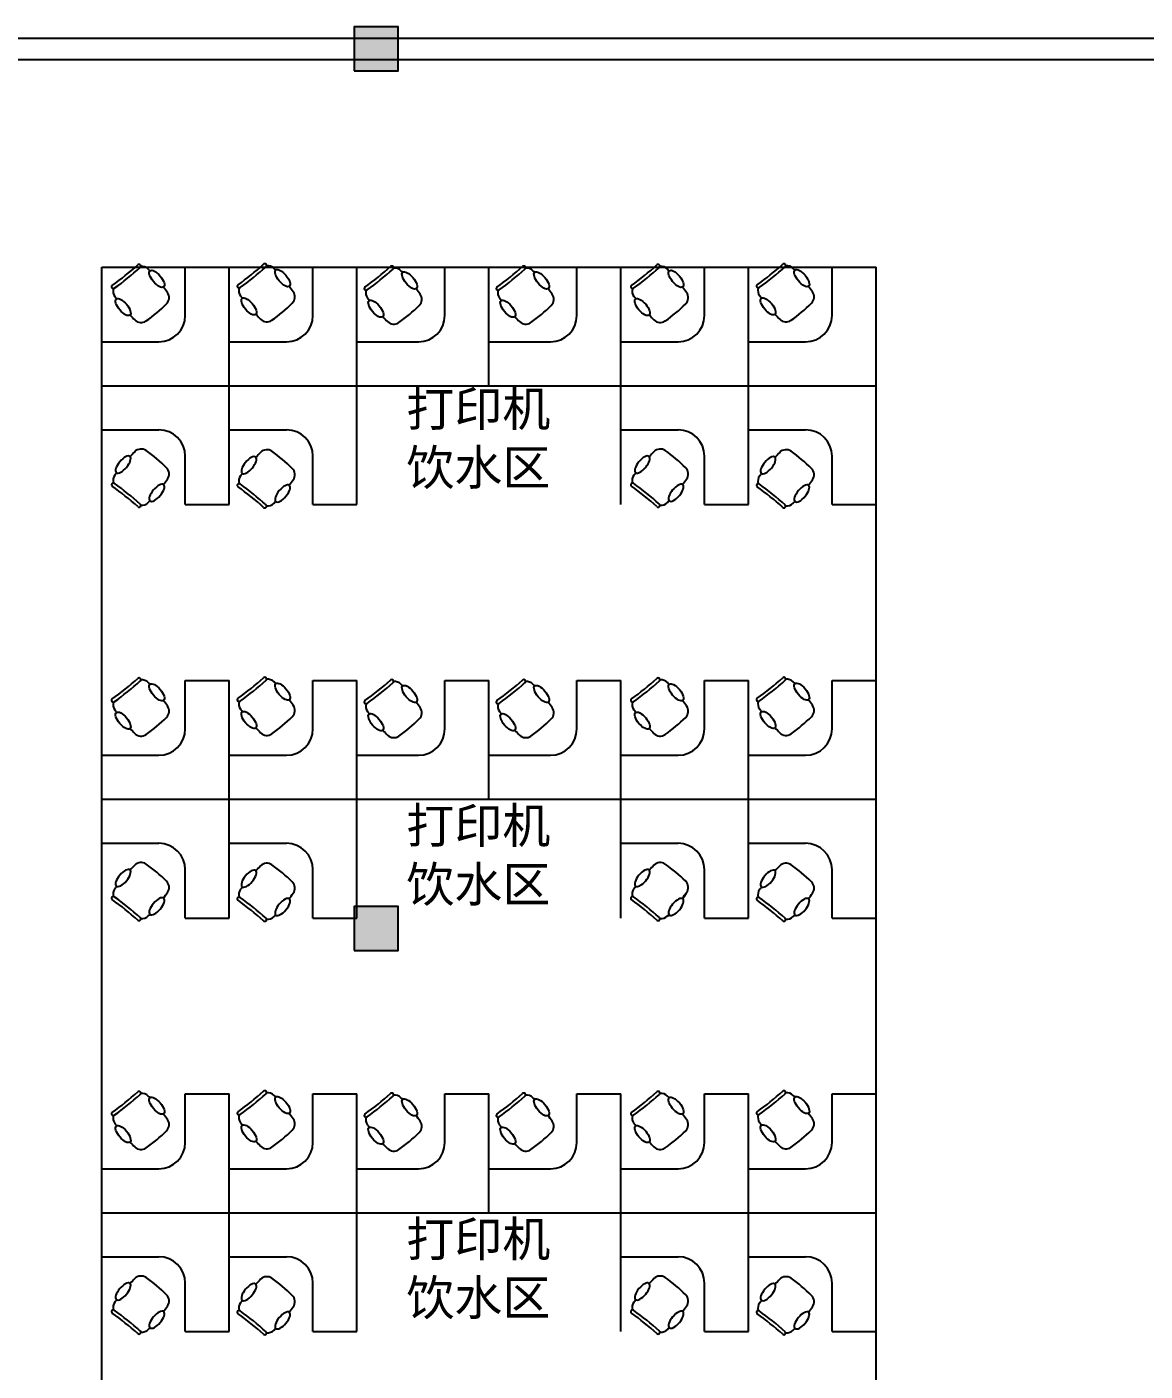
# Model space of a CAD drawing. Header units: millimetres. Extents: x 958 to 636282, y 2095 to 161571.
# Drawn here: x 109718 to 122426, y 52315 to 67595 of the extents above; entities that cross this region are included whole.
import ezdxf

# ---------------------------------------------------------------- set-up
doc = ezdxf.new("R2010")
doc.units = ezdxf.units.MM
for name, color, linetype in [('COLUMN', 9, 'Continuous'), ('PUB_HATCH', 8, 'Continuous'), ('W', 7, 'Continuous'), ('wall', 2, 'Continuous')]:
    doc.layers.add(name, color=color, linetype=linetype)
doc.styles.get("Standard").update_dxf_attribs({"font": 'arial.ttf'})

# ---------------------------------------------------------------- blocks, each defined once
blk = doc.blocks.new('_fzh')
blk.add_lwpolyline([(-0.5, -0.5), (0.5, -0.5), (0.5, 0.5), (-0.5, 0.5)], close=True)
at = {"layer": 'PUB_HATCH'}
blk.add_solid([(-0.5, -0.5), (0.5, -0.5), (-0.5, 0.5), (0.5, 0.5)], dxfattribs=at)

msp = doc.modelspace()

# ---------------------------------------------------------------- linework, layer by layer
for p, q in [((110567.733, 10465.286), (110567.733, 64865.286)), ((110567.733, 64865.286), (119367.733, 64865.286)), ((119367.733, 10465.286), (119367.733, 64865.286))]:
    msp.add_line(p, q)
at = {"layer": 'W', "color": 241, "linetype": 'ByBlock', "lineweight": 25, "true_color": 0xf26eae}
for p, q in [((111517.733, 64865.286), (112017.733, 64865.286)), ((111517.733, 64315.286), (111517.733, 64865.286)), ((112017.733, 62165.286), (112017.733, 64865.286)), ((112967.733, 64865.286), (113467.733, 64865.286)), ((112967.733, 64315.286), (112967.733, 64865.286)), ((113467.733, 62165.286), (113467.733, 64865.286)), ((114467.733, 64865.286), (114967.733, 64865.286)), ((114467.733, 64315.286), (114467.733, 64865.286)), ((114967.733, 63515.286), (114967.733, 64865.286)), ((115967.733, 64865.286), (116467.733, 64865.286)), ((115967.733, 64315.286), (115967.733, 64865.286)), ((116467.733, 62165.286), (116467.733, 64865.286)), ((117417.733, 64865.286), (117917.733, 64865.286)), ((117417.733, 64315.286), (117417.733, 64865.286)), ((117917.733, 62165.286), (117917.733, 64865.286)), ((118867.733, 64865.286), (119367.733, 64865.286)), ((118867.733, 64315.286), (118867.733, 64865.286)), ((119367.733, 62165.286), (119367.733, 64865.286)), ((110567.733, 64015.286), (111217.733, 64015.286)), ((112017.733, 64015.286), (112667.733, 64015.286)), ((113467.733, 64015.286), (114167.733, 64015.286)), ((114967.733, 64015.286), (115667.733, 64015.286)), ((116467.733, 64015.286), (117117.733, 64015.286)), ((117917.733, 64015.286), (118567.733, 64015.286)), ((110567.733, 63515.286), (119367.733, 63515.286)), ((110567.733, 63015.286), (111217.733, 63015.286)), ((112017.733, 63015.286), (112667.733, 63015.286)), ((116467.733, 63015.286), (117117.733, 63015.286)), ((117917.733, 63015.286), (118567.733, 63015.286)), ((111517.733, 62165.286), (111517.733, 62715.286)), ((112967.733, 62165.286), (112967.733, 62715.286)), ((117417.733, 62165.286), (117417.733, 62715.286)), ((118867.733, 62165.286), (118867.733, 62715.286)), ((111517.733, 62165.286), (112017.733, 62165.286)), ((112967.733, 62165.286), (113467.733, 62165.286)), ((117417.733, 62165.286), (117917.733, 62165.286)), ((118867.733, 62165.286), (119367.733, 62165.286)), ((111517.733, 60165.286), (112017.733, 60165.286)), ((111517.733, 59615.286), (111517.733, 60165.286)), ((112017.733, 57465.286), (112017.733, 60165.286)), ((112967.733, 60165.286), (113467.733, 60165.286)), ((112967.733, 59615.286), (112967.733, 60165.286)), ((113467.733, 57465.286), (113467.733, 60165.286)), ((114467.733, 60165.286), (114967.733, 60165.286)), ((114467.733, 59615.286), (114467.733, 60165.286)), ((114967.733, 58815.286), (114967.733, 60165.286)), ((115967.733, 60165.286), (116467.733, 60165.286)), ((115967.733, 59615.286), (115967.733, 60165.286)), ((116467.733, 57465.286), (116467.733, 60165.286)), ((117417.733, 60165.286), (117917.733, 60165.286)), ((117417.733, 59615.286), (117417.733, 60165.286)), ((117917.733, 57465.286), (117917.733, 60165.286)), ((118867.733, 60165.286), (119367.733, 60165.286)), ((118867.733, 59615.286), (118867.733, 60165.286)), ((119367.733, 57465.286), (119367.733, 60165.286)), ((110567.733, 59315.286), (111217.733, 59315.286)), ((112017.733, 59315.286), (112667.733, 59315.286)), ((113467.733, 59315.286), (114167.733, 59315.286)), ((114967.733, 59315.286), (115667.733, 59315.286)), ((116467.733, 59315.286), (117117.733, 59315.286)), ((117917.733, 59315.286), (118567.733, 59315.286)), ((110567.733, 58815.286), (119367.733, 58815.286)), ((110567.733, 58315.286), (111217.733, 58315.286)), ((112017.733, 58315.286), (112667.733, 58315.286)), ((116467.733, 58315.286), (117117.733, 58315.286)), ((117917.733, 58315.286), (118567.733, 58315.286)), ((111517.733, 57465.286), (111517.733, 58015.286)), ((112967.733, 57465.286), (112967.733, 58015.286)), ((117417.733, 57465.286), (117417.733, 58015.286)), ((118867.733, 57465.286), (118867.733, 58015.286)), ((111517.733, 57465.286), (112017.733, 57465.286)), ((112967.733, 57465.286), (113467.733, 57465.286)), ((117417.733, 57465.286), (117917.733, 57465.286)), ((118867.733, 57465.286), (119367.733, 57465.286)), ((111517.733, 55465.286), (112017.733, 55465.286)), ((111517.733, 54915.286), (111517.733, 55465.286)), ((112017.733, 52765.286), (112017.733, 55465.286)), ((112967.733, 55465.286), (113467.733, 55465.286)), ((112967.733, 54915.286), (112967.733, 55465.286)), ((113467.733, 52765.286), (113467.733, 55465.286)), ((114467.733, 55465.286), (114967.733, 55465.286)), ((114467.733, 54915.286), (114467.733, 55465.286)), ((114967.733, 54115.286), (114967.733, 55465.286)), ((115967.733, 55465.286), (116467.733, 55465.286)), ((115967.733, 54915.286), (115967.733, 55465.286)), ((116467.733, 52765.286), (116467.733, 55465.286)), ((117417.733, 55465.286), (117917.733, 55465.286)), ((117417.733, 54915.286), (117417.733, 55465.286)), ((117917.733, 52765.286), (117917.733, 55465.286)), ((118867.733, 55465.286), (119367.733, 55465.286)), ((118867.733, 54915.286), (118867.733, 55465.286)), ((119367.733, 52765.286), (119367.733, 55465.286)), ((110567.733, 54615.286), (111217.733, 54615.286)), ((112017.733, 54615.286), (112667.733, 54615.286)), ((113467.733, 54615.286), (114167.733, 54615.286)), ((114967.733, 54615.286), (115667.733, 54615.286)), ((116467.733, 54615.286), (117117.733, 54615.286)), ((117917.733, 54615.286), (118567.733, 54615.286)), ((110567.733, 54115.286), (119367.733, 54115.286)), ((110567.733, 53615.286), (111217.733, 53615.286)), ((112017.733, 53615.286), (112667.733, 53615.286)), ((116467.733, 53615.286), (117117.733, 53615.286)), ((117917.733, 53615.286), (118567.733, 53615.286)), ((111517.733, 52765.286), (111517.733, 53315.286)), ((112967.733, 52765.286), (112967.733, 53315.286)), ((117417.733, 52765.286), (117417.733, 53315.286)), ((118867.733, 52765.286), (118867.733, 53315.286)), ((111517.733, 52765.286), (112017.733, 52765.286)), ((112967.733, 52765.286), (113467.733, 52765.286)), ((117417.733, 52765.286), (117917.733, 52765.286)), ((118867.733, 52765.286), (119367.733, 52765.286))]:
    msp.add_line(p, q, dxfattribs=at)
at = {"layer": 'W', "color": 3, "linetype": 'ByBlock', "lineweight": 25}
for centre, radius, start, end in [((108694.393, 67440.503), 3424.515, 305.5954449, 311.8329489), ((108697.353, 67436.302), 3459.376, 305.5979133, 311.8707109), ((111048.185, 64817.287), 100, 134.2455695, 134.2455695), ((110992.366, 64874.595), 20, 314.2455695, 134.2455695), ((111024.149, 64772.657), 100, 43.2109613, 96.8693529), ((109186.871, 63046.676), 2620.833, 42.6203699, 43.2109613), ((110123.776, 67448.241), 3424.515, 305.5954449, 311.8329489), ((110126.736, 67444.04), 3459.376, 305.5979133, 311.8707109), ((112477.568, 64825.025), 100, 134.2455695, 134.2455695), ((112421.749, 64882.333), 20, 314.2455695, 134.2455695), ((112453.532, 64780.395), 100, 43.2109613, 96.8693529), ((110616.254, 63054.414), 2620.833, 42.6203699, 43.2109613), ((111566.396, 67422.101), 3424.515, 305.5954449, 311.8329489), ((111569.356, 67417.9), 3459.376, 305.5979133, 311.8707109), ((113920.188, 64798.885), 100, 134.2455695, 134.2455695), ((113864.369, 64856.193), 20, 314.2455695, 134.2455695), ((113896.152, 64754.255), 100, 43.2109613, 96.8693529), ((112058.874, 63028.274), 2620.833, 42.6203699, 43.2109613), ((113066.396, 67422.101), 3424.515, 305.5954449, 311.8329489), ((113069.356, 67417.9), 3459.376, 305.5979133, 311.8707109), ((115420.188, 64798.885), 100, 134.2455695, 134.2455695), ((115364.369, 64856.193), 20, 314.2455695, 134.2455695), ((115396.152, 64754.255), 100, 43.2109613, 96.8693529), ((113558.874, 63028.274), 2620.833, 42.6203699, 43.2109613), ((114594.393, 67440.503), 3424.515, 305.5954449, 311.8329489), ((114597.353, 67436.302), 3459.376, 305.5979133, 311.8707109), ((116948.185, 64817.287), 100, 134.2455695, 134.2455695), ((116892.366, 64874.595), 20, 314.2455695, 134.2455695), ((116924.149, 64772.657), 100, 43.2109613, 96.8693529), ((115086.871, 63046.676), 2620.833, 42.6203699, 43.2109613), ((116023.776, 67448.241), 3424.515, 305.5954449, 311.8329489), ((116026.736, 67444.04), 3459.376, 305.5979133, 311.8707109), ((118377.568, 64825.025), 100, 134.2455695, 134.2455695), ((118321.749, 64882.333), 20, 314.2455695, 134.2455695), ((118353.532, 64780.395), 100, 43.2109613, 96.8693529), ((116516.254, 63054.414), 2620.833, 42.6203699, 43.2109613), ((110699.347, 64639.638), 20, 125.7544305, 305.7544305), ((109186.871, 63046.676), 2620.833, 35.6967655, 37.3796301), ((112128.73, 64647.376), 20, 125.7544305, 305.7544305), ((110616.254, 63054.414), 2620.833, 35.6967655, 37.3796301), ((113571.35, 64621.236), 20, 125.7544305, 305.7544305), ((115071.35, 64621.236), 20, 125.7544305, 305.7544305), ((116599.347, 64639.638), 20, 125.7544305, 305.7544305), ((115086.871, 63046.676), 2620.833, 35.6967655, 37.3796301), ((118028.73, 64647.376), 20, 125.7544305, 305.7544305), ((116516.254, 63054.414), 2620.833, 35.6967655, 37.3796301), ((110796.279, 64590.434), 100, 162.9938795, 216.6323842), ((112819.198, 66094.561), 2620.833, 216.6323842, 217.3796301), ((111234.081, 64517.571), 100, 314.6880866, 35.6967655), ((112225.662, 64598.172), 100, 162.9938795, 216.6323842), ((114248.581, 66102.299), 2620.833, 216.6323842, 217.3796301), ((112663.464, 64525.309), 100, 314.6880866, 35.6967655), ((113668.282, 64572.032), 100, 162.9938795, 216.6323842), ((115691.201, 66076.159), 2620.833, 216.6323842, 217.3796301), ((112058.874, 63028.274), 2620.833, 35.6967655, 37.3796301), ((114106.084, 64499.169), 100, 314.6880866, 35.6967655), ((115168.282, 64572.032), 100, 162.9938795, 216.6323842), ((117191.201, 66076.159), 2620.833, 216.6323842, 217.3796301), ((113558.874, 63028.274), 2620.833, 35.6967655, 37.3796301), ((115606.084, 64499.169), 100, 314.6880866, 35.6967655), ((116696.279, 64590.434), 100, 162.9938795, 216.6323842), ((118719.198, 66094.561), 2620.833, 216.6323842, 217.3796301), ((117134.081, 64517.571), 100, 314.6880866, 35.6967655), ((118125.662, 64598.172), 100, 162.9938795, 216.6323842), ((120148.581, 66102.299), 2620.833, 216.6323842, 217.3796301), ((118563.464, 64525.309), 100, 314.6880866, 35.6967655), ((110004.571, 65760.541), 1848.333, 305.3119134, 314.6880866), ((111433.954, 65768.279), 1848.333, 305.3119134, 314.6880866), ((112876.574, 65742.139), 1848.333, 305.3119134, 314.6880866), ((114376.574, 65742.139), 1848.333, 305.3119134, 314.6880866), ((115904.571, 65760.541), 1848.333, 305.3119134, 314.6880866), ((117333.954, 65768.279), 1848.333, 305.3119134, 314.6880866), ((112819.198, 66094.561), 2620.833, 222.6203699, 224.3032345), ((111015.156, 64333.87), 100, 224.3032345, 305.3119134), ((114248.581, 66102.299), 2620.833, 222.6203699, 224.3032345), ((112444.539, 64341.608), 100, 224.3032345, 305.3119134), ((115691.201, 66076.159), 2620.833, 222.6203699, 224.3032345), ((113887.159, 64315.468), 100, 224.3032345, 305.3119134), ((117191.201, 66076.159), 2620.833, 222.6203699, 224.3032345), ((115387.159, 64315.468), 100, 224.3032345, 305.3119134), ((118719.198, 66094.561), 2620.833, 222.6203699, 224.3032345), ((116915.156, 64333.87), 100, 224.3032345, 305.3119134), ((120148.581, 66102.299), 2620.833, 222.6203699, 224.3032345), ((118344.539, 64341.608), 100, 224.3032345, 305.3119134), ((112819.198, 60936.011), 2620.833, 135.6967655, 137.3796301), ((111015.156, 62696.701), 100, 54.6880866, 135.6967655), ((110004.571, 61270.03), 1848.333, 45.3119134, 54.6880866), ((114248.581, 60928.272), 2620.833, 135.6967655, 137.3796301), ((112444.539, 62688.963), 100, 54.6880866, 135.6967655), ((111433.954, 61262.292), 1848.333, 45.3119134, 54.6880866), ((118719.198, 60936.011), 2620.833, 135.6967655, 137.3796301), ((116915.156, 62696.701), 100, 54.6880866, 135.6967655), ((115904.571, 61270.03), 1848.333, 45.3119134, 54.6880866), ((120148.581, 60928.272), 2620.833, 135.6967655, 137.3796301), ((118344.539, 62688.963), 100, 54.6880866, 135.6967655), ((117333.954, 61262.292), 1848.333, 45.3119134, 54.6880866), ((110796.279, 62440.138), 100, 143.3676158, 197.0061205), ((112819.198, 60936.011), 2620.833, 142.6203699, 143.3676158), ((111234.081, 62513.001), 100, 324.3032345, 45.3119134), ((114248.581, 60928.272), 2620.833, 142.6203699, 143.3676158), ((112663.464, 62505.262), 100, 324.3032345, 45.3119134), ((116696.279, 62440.138), 100, 143.3676158, 197.0061205), ((118719.198, 60936.011), 2620.833, 142.6203699, 143.3676158), ((117134.081, 62513.001), 100, 324.3032345, 45.3119134), ((120148.581, 60928.272), 2620.833, 142.6203699, 143.3676158), ((118563.464, 62505.262), 100, 324.3032345, 45.3119134), ((110699.347, 62390.933), 20, 54.2455695, 234.2455695), ((108694.393, 59590.068), 3424.515, 48.1670511, 54.4045551), ((108697.353, 59594.269), 3459.376, 48.1292891, 54.4020867), ((109186.871, 63983.895), 2620.833, 322.6203699, 324.3032345), ((112128.73, 62383.195), 20, 54.2455695, 234.2455695), ((110123.776, 59582.33), 3424.515, 48.1670511, 54.4045551), ((112225.662, 62432.4), 100, 143.3676158, 197.0061205), ((110126.736, 59586.531), 3459.376, 48.1292891, 54.4020867), ((110616.254, 63976.157), 2620.833, 322.6203699, 324.3032345), ((116599.347, 62390.933), 20, 54.2455695, 234.2455695), ((114594.393, 59590.068), 3424.515, 48.1670511, 54.4045551), ((114597.353, 59594.269), 3459.376, 48.1292891, 54.4020867), ((115086.871, 63983.895), 2620.833, 322.6203699, 324.3032345), ((118028.73, 62383.195), 20, 54.2455695, 234.2455695), ((116023.776, 59582.33), 3424.515, 48.1670511, 54.4045551), ((118125.662, 62432.4), 100, 143.3676158, 197.0061205), ((116026.736, 59586.531), 3459.376, 48.1292891, 54.4020867), ((116516.254, 63976.157), 2620.833, 322.6203699, 324.3032345), ((111048.185, 62213.284), 100, 225.7544305, 225.7544305), ((109186.871, 63983.895), 2620.833, 316.7890387, 317.3796301), ((112477.568, 62205.546), 100, 225.7544305, 225.7544305), ((110616.254, 63976.157), 2620.833, 316.7890387, 317.3796301), ((116948.185, 62213.284), 100, 225.7544305, 225.7544305), ((115086.871, 63983.895), 2620.833, 316.7890387, 317.3796301), ((118377.568, 62205.546), 100, 225.7544305, 225.7544305), ((116516.254, 63976.157), 2620.833, 316.7890387, 317.3796301), ((110992.366, 62155.976), 20, 225.7544305, 45.7544305), ((111024.149, 62257.914), 100, 263.1306471, 316.7890387), ((112421.749, 62148.238), 20, 225.7544305, 45.7544305), ((112453.532, 62250.176), 100, 263.1306471, 316.7890387), ((116892.366, 62155.976), 20, 225.7544305, 45.7544305), ((116924.149, 62257.914), 100, 263.1306471, 316.7890387), ((118321.749, 62148.238), 20, 225.7544305, 45.7544305), ((118353.532, 62250.176), 100, 263.1306471, 316.7890387), ((111048.185, 60117.287), 100, 134.2455695, 134.2455695), ((112477.568, 60125.025), 100, 134.2455695, 134.2455695), ((116948.185, 60117.287), 100, 134.2455695, 134.2455695), ((118377.568, 60125.025), 100, 134.2455695, 134.2455695), ((108694.393, 62740.503), 3424.515, 305.5954449, 311.8329489), ((108697.353, 62736.302), 3459.376, 305.5979133, 311.8707109), ((110992.366, 60174.595), 20, 314.2455695, 134.2455695), ((111024.149, 60072.657), 100, 43.2109613, 96.8693529), ((109186.871, 58346.676), 2620.833, 42.6203699, 43.2109613), ((110123.776, 62748.241), 3424.515, 305.5954449, 311.8329489), ((110126.736, 62744.04), 3459.376, 305.5979133, 311.8707109), ((112421.749, 60182.333), 20, 314.2455695, 134.2455695), ((112453.532, 60080.395), 100, 43.2109613, 96.8693529), ((110616.254, 58354.414), 2620.833, 42.6203699, 43.2109613), ((111566.396, 62722.101), 3424.515, 305.5954449, 311.8329489), ((111569.356, 62717.9), 3459.376, 305.5979133, 311.8707109), ((113920.188, 60098.885), 100, 134.2455695, 134.2455695), ((113864.369, 60156.193), 20, 314.2455695, 134.2455695), ((113896.152, 60054.255), 100, 43.2109613, 96.8693529), ((112058.874, 58328.274), 2620.833, 42.6203699, 43.2109613), ((113066.396, 62722.101), 3424.515, 305.5954449, 311.8329489), ((113069.356, 62717.9), 3459.376, 305.5979133, 311.8707109), ((115420.188, 60098.885), 100, 134.2455695, 134.2455695), ((115364.369, 60156.193), 20, 314.2455695, 134.2455695), ((115396.152, 60054.255), 100, 43.2109613, 96.8693529), ((113558.874, 58328.274), 2620.833, 42.6203699, 43.2109613), ((114594.393, 62740.503), 3424.515, 305.5954449, 311.8329489), ((114597.353, 62736.302), 3459.376, 305.5979133, 311.8707109), ((116892.366, 60174.595), 20, 314.2455695, 134.2455695), ((116924.149, 60072.657), 100, 43.2109613, 96.8693529), ((115086.871, 58346.676), 2620.833, 42.6203699, 43.2109613), ((116023.776, 62748.241), 3424.515, 305.5954449, 311.8329489), ((116026.736, 62744.04), 3459.376, 305.5979133, 311.8707109), ((118321.749, 60182.333), 20, 314.2455695, 134.2455695), ((118353.532, 60080.395), 100, 43.2109613, 96.8693529), ((116516.254, 58354.414), 2620.833, 42.6203699, 43.2109613), ((110699.347, 59939.638), 20, 125.7544305, 305.7544305), ((110796.279, 59890.434), 100, 162.9938795, 216.6323842), ((109186.871, 58346.676), 2620.833, 35.6967655, 37.3796301), ((112128.73, 59947.376), 20, 125.7544305, 305.7544305), ((112225.662, 59898.172), 100, 162.9938795, 216.6323842), ((110616.254, 58354.414), 2620.833, 35.6967655, 37.3796301), ((113571.35, 59921.236), 20, 125.7544305, 305.7544305), ((113668.282, 59872.032), 100, 162.9938795, 216.6323842), ((112058.874, 58328.274), 2620.833, 35.6967655, 37.3796301), ((115071.35, 59921.236), 20, 125.7544305, 305.7544305), ((115168.282, 59872.032), 100, 162.9938795, 216.6323842), ((113558.874, 58328.274), 2620.833, 35.6967655, 37.3796301), ((116599.347, 59939.638), 20, 125.7544305, 305.7544305), ((116696.279, 59890.434), 100, 162.9938795, 216.6323842), ((115086.871, 58346.676), 2620.833, 35.6967655, 37.3796301), ((118028.73, 59947.376), 20, 125.7544305, 305.7544305), ((118125.662, 59898.172), 100, 162.9938795, 216.6323842), ((116516.254, 58354.414), 2620.833, 35.6967655, 37.3796301), ((112819.198, 61394.561), 2620.833, 216.6323842, 217.3796301), ((110004.571, 61060.541), 1848.333, 305.3119134, 314.6880866), ((111234.081, 59817.571), 100, 314.6880866, 35.6967655), ((114248.581, 61402.299), 2620.833, 216.6323842, 217.3796301), ((111433.954, 61068.279), 1848.333, 305.3119134, 314.6880866), ((112663.464, 59825.309), 100, 314.6880866, 35.6967655), ((115691.201, 61376.159), 2620.833, 216.6323842, 217.3796301), ((114106.084, 59799.169), 100, 314.6880866, 35.6967655), ((117191.201, 61376.159), 2620.833, 216.6323842, 217.3796301), ((115606.084, 59799.169), 100, 314.6880866, 35.6967655), ((118719.198, 61394.561), 2620.833, 216.6323842, 217.3796301), ((115904.571, 61060.541), 1848.333, 305.3119134, 314.6880866), ((117134.081, 59817.571), 100, 314.6880866, 35.6967655), ((120148.581, 61402.299), 2620.833, 216.6323842, 217.3796301), ((117333.954, 61068.279), 1848.333, 305.3119134, 314.6880866), ((118563.464, 59825.309), 100, 314.6880866, 35.6967655), ((112819.198, 61394.561), 2620.833, 222.6203699, 224.3032345), ((114248.581, 61402.299), 2620.833, 222.6203699, 224.3032345), ((115691.201, 61376.159), 2620.833, 222.6203699, 224.3032345), ((112876.574, 61042.139), 1848.333, 305.3119134, 314.6880866), ((117191.201, 61376.159), 2620.833, 222.6203699, 224.3032345), ((114376.574, 61042.139), 1848.333, 305.3119134, 314.6880866), ((118719.198, 61394.561), 2620.833, 222.6203699, 224.3032345), ((120148.581, 61402.299), 2620.833, 222.6203699, 224.3032345), ((111015.156, 59633.87), 100, 224.3032345, 305.3119134), ((112444.539, 59641.608), 100, 224.3032345, 305.3119134), ((113887.159, 59615.468), 100, 224.3032345, 305.3119134), ((115387.159, 59615.468), 100, 224.3032345, 305.3119134), ((116915.156, 59633.87), 100, 224.3032345, 305.3119134), ((118344.539, 59641.608), 100, 224.3032345, 305.3119134), ((112819.198, 56236.011), 2620.833, 135.6967655, 137.3796301), ((111015.156, 57996.701), 100, 54.6880866, 135.6967655), ((110004.571, 56570.03), 1848.333, 45.3119134, 54.6880866), ((112444.539, 57988.963), 100, 54.6880866, 135.6967655), ((111433.954, 56562.292), 1848.333, 45.3119134, 54.6880866), ((118719.198, 56236.011), 2620.833, 135.6967655, 137.3796301), ((116915.156, 57996.701), 100, 54.6880866, 135.6967655), ((115904.571, 56570.03), 1848.333, 45.3119134, 54.6880866), ((118344.539, 57988.963), 100, 54.6880866, 135.6967655), ((117333.954, 56562.292), 1848.333, 45.3119134, 54.6880866), ((114248.581, 56228.272), 2620.833, 135.6967655, 137.3796301), ((120148.581, 56228.272), 2620.833, 135.6967655, 137.3796301), ((110796.279, 57740.138), 100, 143.3676158, 197.0061205), ((112819.198, 56236.011), 2620.833, 142.6203699, 143.3676158), ((111234.081, 57813.001), 100, 324.3032345, 45.3119134), ((112225.662, 57732.4), 100, 143.3676158, 197.0061205), ((114248.581, 56228.272), 2620.833, 142.6203699, 143.3676158), ((112663.464, 57805.262), 100, 324.3032345, 45.3119134), ((116696.279, 57740.138), 100, 143.3676158, 197.0061205), ((118719.198, 56236.011), 2620.833, 142.6203699, 143.3676158), ((117134.081, 57813.001), 100, 324.3032345, 45.3119134), ((118125.662, 57732.4), 100, 143.3676158, 197.0061205), ((120148.581, 56228.272), 2620.833, 142.6203699, 143.3676158), ((118563.464, 57805.262), 100, 324.3032345, 45.3119134), ((110699.347, 57690.933), 20, 54.2455695, 234.2455695), ((108694.393, 54890.068), 3424.515, 48.1670511, 54.4045551), ((108697.353, 54894.269), 3459.376, 48.1292891, 54.4020867), ((111048.185, 57513.284), 100, 225.7544305, 225.7544305), ((109186.871, 59283.895), 2620.833, 322.6203699, 324.3032345), ((112128.73, 57683.195), 20, 54.2455695, 234.2455695), ((110123.776, 54882.33), 3424.515, 48.1670511, 54.4045551), ((110126.736, 54886.531), 3459.376, 48.1292891, 54.4020867), ((110616.254, 59276.157), 2620.833, 322.6203699, 324.3032345), ((116599.347, 57690.933), 20, 54.2455695, 234.2455695), ((114594.393, 54890.068), 3424.515, 48.1670511, 54.4045551), ((114597.353, 54894.269), 3459.376, 48.1292891, 54.4020867), ((116948.185, 57513.284), 100, 225.7544305, 225.7544305), ((115086.871, 59283.895), 2620.833, 322.6203699, 324.3032345), ((115086.871, 59276.157), 2620.833, 322.6203699, 324.3032345), ((118028.73, 57683.195), 20, 54.2455695, 234.2455695), ((116023.776, 54882.33), 3424.515, 48.1670511, 54.4045551), ((116026.736, 54886.531), 3459.376, 48.1292891, 54.4020867), ((116516.254, 59276.157), 2620.833, 322.6203699, 324.3032345), ((110992.366, 57455.976), 20, 225.7544305, 45.7544305), ((111024.149, 57557.914), 100, 263.1306471, 316.7890387), ((109186.871, 59283.895), 2620.833, 316.7890387, 317.3796301), ((112477.568, 57505.546), 100, 225.7544305, 225.7544305), ((112421.749, 57448.238), 20, 225.7544305, 45.7544305), ((112453.532, 57550.176), 100, 263.1306471, 316.7890387), ((110616.254, 59276.157), 2620.833, 316.7890387, 317.3796301), ((116892.366, 57455.976), 20, 225.7544305, 45.7544305), ((116924.149, 57557.914), 100, 263.1306471, 316.7890387), ((115086.871, 59283.895), 2620.833, 316.7890387, 317.3796301), ((115086.871, 59276.157), 2620.833, 316.7890387, 317.3796301), ((118377.568, 57505.546), 100, 225.7544305, 225.7544305), ((118321.749, 57448.238), 20, 225.7544305, 45.7544305), ((118353.532, 57550.176), 100, 263.1306471, 316.7890387), ((116516.254, 59276.157), 2620.833, 316.7890387, 317.3796301), ((108694.393, 58040.503), 3424.515, 305.5954449, 311.8329489), ((111048.185, 55417.287), 100, 134.2455695, 134.2455695), ((110992.366, 55474.595), 20, 314.2455695, 134.2455695), ((111024.149, 55372.657), 100, 43.2109613, 96.8693529), ((110123.776, 58048.241), 3424.515, 305.5954449, 311.8329489), ((110126.736, 58044.04), 3459.376, 305.5979133, 311.8707109), ((112477.568, 55425.025), 100, 134.2455695, 134.2455695), ((112421.749, 55482.333), 20, 314.2455695, 134.2455695), ((112453.532, 55380.395), 100, 43.2109613, 96.8693529), ((111566.396, 58022.101), 3424.515, 305.5954449, 311.8329489), ((113920.188, 55398.885), 100, 134.2455695, 134.2455695), ((113864.369, 55456.193), 20, 314.2455695, 134.2455695), ((113066.396, 58022.101), 3424.515, 305.5954449, 311.8329489), ((115420.188, 55398.885), 100, 134.2455695, 134.2455695), ((115364.369, 55456.193), 20, 314.2455695, 134.2455695), ((114594.393, 58040.503), 3424.515, 305.5954449, 311.8329489), ((116948.185, 55417.287), 100, 134.2455695, 134.2455695), ((116892.366, 55474.595), 20, 314.2455695, 134.2455695), ((116924.149, 55372.657), 100, 43.2109613, 96.8693529), ((116023.776, 58048.241), 3424.515, 305.5954449, 311.8329489), ((116026.736, 58044.04), 3459.376, 305.5979133, 311.8707109), ((118377.568, 55425.025), 100, 134.2455695, 134.2455695), ((118321.749, 55482.333), 20, 314.2455695, 134.2455695), ((118353.532, 55380.395), 100, 43.2109613, 96.8693529), ((108697.353, 58036.302), 3459.376, 305.5979133, 311.8707109), ((109186.871, 53646.676), 2620.833, 42.6203699, 43.2109613), ((110616.254, 53654.414), 2620.833, 42.6203699, 43.2109613), ((111569.356, 58017.9), 3459.376, 305.5979133, 311.8707109), ((113896.152, 55354.255), 100, 43.2109613, 96.8693529), ((112058.874, 53628.274), 2620.833, 42.6203699, 43.2109613), ((113069.356, 58017.9), 3459.376, 305.5979133, 311.8707109), ((115396.152, 55354.255), 100, 43.2109613, 96.8693529), ((113558.874, 53628.274), 2620.833, 42.6203699, 43.2109613), ((114597.353, 58036.302), 3459.376, 305.5979133, 311.8707109), ((115086.871, 53646.676), 2620.833, 42.6203699, 43.2109613), ((116516.254, 53654.414), 2620.833, 42.6203699, 43.2109613), ((110699.347, 55239.638), 20, 125.7544305, 305.7544305), ((110796.279, 55190.434), 100, 162.9938795, 216.6323842), ((109186.871, 53646.676), 2620.833, 35.6967655, 37.3796301), ((111234.081, 55117.571), 100, 314.6880866, 35.6967655), ((112128.73, 55247.376), 20, 125.7544305, 305.7544305), ((112225.662, 55198.172), 100, 162.9938795, 216.6323842), ((110616.254, 53654.414), 2620.833, 35.6967655, 37.3796301), ((112663.464, 55125.309), 100, 314.6880866, 35.6967655), ((113571.35, 55221.236), 20, 125.7544305, 305.7544305), ((113668.282, 55172.032), 100, 162.9938795, 216.6323842), ((112058.874, 53628.274), 2620.833, 35.6967655, 37.3796301), ((115071.35, 55221.236), 20, 125.7544305, 305.7544305), ((115168.282, 55172.032), 100, 162.9938795, 216.6323842), ((113558.874, 53628.274), 2620.833, 35.6967655, 37.3796301), ((116599.347, 55239.638), 20, 125.7544305, 305.7544305), ((116696.279, 55190.434), 100, 162.9938795, 216.6323842), ((115086.871, 53646.676), 2620.833, 35.6967655, 37.3796301), ((117134.081, 55117.571), 100, 314.6880866, 35.6967655), ((118028.73, 55247.376), 20, 125.7544305, 305.7544305), ((118125.662, 55198.172), 100, 162.9938795, 216.6323842), ((116516.254, 53654.414), 2620.833, 35.6967655, 37.3796301), ((118563.464, 55125.309), 100, 314.6880866, 35.6967655), ((112819.198, 56694.561), 2620.833, 216.6323842, 217.3796301), ((110004.571, 56360.541), 1848.333, 305.3119134, 314.6880866), ((114248.581, 56702.299), 2620.833, 216.6323842, 217.3796301), ((111433.954, 56368.279), 1848.333, 305.3119134, 314.6880866), ((115691.201, 56676.159), 2620.833, 216.6323842, 217.3796301), ((112876.574, 56342.139), 1848.333, 305.3119134, 314.6880866), ((114106.084, 55099.169), 100, 314.6880866, 35.6967655), ((117191.201, 56676.159), 2620.833, 216.6323842, 217.3796301), ((114376.574, 56342.139), 1848.333, 305.3119134, 314.6880866), ((115606.084, 55099.169), 100, 314.6880866, 35.6967655), ((118719.198, 56694.561), 2620.833, 216.6323842, 217.3796301), ((115904.571, 56360.541), 1848.333, 305.3119134, 314.6880866), ((120148.581, 56702.299), 2620.833, 216.6323842, 217.3796301), ((117333.954, 56368.279), 1848.333, 305.3119134, 314.6880866), ((112819.198, 56694.561), 2620.833, 222.6203699, 224.3032345), ((111015.156, 54933.87), 100, 224.3032345, 305.3119134), ((114248.581, 56702.299), 2620.833, 222.6203699, 224.3032345), ((112444.539, 54941.608), 100, 224.3032345, 305.3119134), ((115691.201, 56676.159), 2620.833, 222.6203699, 224.3032345), ((117191.201, 56676.159), 2620.833, 222.6203699, 224.3032345), ((118719.198, 56694.561), 2620.833, 222.6203699, 224.3032345), ((116915.156, 54933.87), 100, 224.3032345, 305.3119134), ((120148.581, 56702.299), 2620.833, 222.6203699, 224.3032345), ((118344.539, 54941.608), 100, 224.3032345, 305.3119134), ((113887.159, 54915.468), 100, 224.3032345, 305.3119134), ((115387.159, 54915.468), 100, 224.3032345, 305.3119134), ((112819.198, 51536.011), 2620.833, 135.6967655, 137.3796301), ((111015.156, 53296.701), 100, 54.6880866, 135.6967655), ((110004.571, 51870.03), 1848.333, 45.3119134, 54.6880866), ((114248.581, 51528.272), 2620.833, 135.6967655, 137.3796301), ((112444.539, 53288.963), 100, 54.6880866, 135.6967655), ((111433.954, 51862.292), 1848.333, 45.3119134, 54.6880866), ((118719.198, 51536.011), 2620.833, 135.6967655, 137.3796301), ((116915.156, 53296.701), 100, 54.6880866, 135.6967655), ((115904.571, 51870.03), 1848.333, 45.3119134, 54.6880866), ((120148.581, 51528.272), 2620.833, 135.6967655, 137.3796301), ((118344.539, 53288.963), 100, 54.6880866, 135.6967655), ((117333.954, 51862.292), 1848.333, 45.3119134, 54.6880866), ((111234.081, 53113.001), 100, 324.3032345, 45.3119134), ((112663.464, 53105.262), 100, 324.3032345, 45.3119134), ((117134.081, 53113.001), 100, 324.3032345, 45.3119134), ((118563.464, 53105.262), 100, 324.3032345, 45.3119134), ((110796.279, 53040.138), 100, 143.3676158, 197.0061205), ((112819.198, 51536.011), 2620.833, 142.6203699, 143.3676158), ((109186.871, 54583.895), 2620.833, 322.6203699, 324.3032345), ((112225.662, 53032.4), 100, 143.3676158, 197.0061205), ((114248.581, 51528.272), 2620.833, 142.6203699, 143.3676158), ((110616.254, 54576.157), 2620.833, 322.6203699, 324.3032345), ((116696.279, 53040.138), 100, 143.3676158, 197.0061205), ((118719.198, 51536.011), 2620.833, 142.6203699, 143.3676158), ((115086.871, 54583.895), 2620.833, 322.6203699, 324.3032345), ((118125.662, 53032.4), 100, 143.3676158, 197.0061205), ((120148.581, 51528.272), 2620.833, 142.6203699, 143.3676158), ((116516.254, 54576.157), 2620.833, 322.6203699, 324.3032345), ((110699.347, 52990.933), 20, 54.2455695, 234.2455695), ((108694.393, 50190.068), 3424.515, 48.1670511, 54.4045551), ((108697.353, 50194.269), 3459.376, 48.1292891, 54.4020867), ((111048.185, 52813.284), 100, 225.7544305, 225.7544305), ((112128.73, 52983.195), 20, 54.2455695, 234.2455695), ((110123.776, 50182.33), 3424.515, 48.1670511, 54.4045551), ((110126.736, 50186.531), 3459.376, 48.1292891, 54.4020867), ((112477.568, 52805.546), 100, 225.7544305, 225.7544305), ((116599.347, 52990.933), 20, 54.2455695, 234.2455695), ((114594.393, 50190.068), 3424.515, 48.1670511, 54.4045551), ((114597.353, 50194.269), 3459.376, 48.1292891, 54.4020867), ((116948.185, 52813.284), 100, 225.7544305, 225.7544305), ((118028.73, 52983.195), 20, 54.2455695, 234.2455695), ((116023.776, 50182.33), 3424.515, 48.1670511, 54.4045551), ((116026.736, 50186.531), 3459.376, 48.1292891, 54.4020867), ((118377.568, 52805.546), 100, 225.7544305, 225.7544305), ((110992.366, 52755.976), 20, 225.7544305, 45.7544305), ((111024.149, 52857.914), 100, 263.1306471, 316.7890387), ((109186.871, 54583.895), 2620.833, 316.7890387, 317.3796301), ((112421.749, 52748.238), 20, 225.7544305, 45.7544305), ((112453.532, 52850.176), 100, 263.1306471, 316.7890387), ((110616.254, 54576.157), 2620.833, 316.7890387, 317.3796301), ((116892.366, 52755.976), 20, 225.7544305, 45.7544305), ((116924.149, 52857.914), 100, 263.1306471, 316.7890387), ((115086.871, 54583.895), 2620.833, 316.7890387, 317.3796301), ((118321.749, 52748.238), 20, 225.7544305, 45.7544305), ((118353.532, 52850.176), 100, 263.1306471, 316.7890387), ((116516.254, 54576.157), 2620.833, 316.7890387, 317.3796301)]:
    msp.add_arc(centre, radius, start, end, dxfattribs=at)
at = {"layer": 'W', "color": 241, "linetype": 'ByBlock', "lineweight": 25, "true_color": 0xf26eae}
for centre, start, end in [((111217.733, 64315.286), 270, 0), ((112667.733, 64315.286), 270, 0), ((114167.733, 64315.286), 270, 0), ((115667.733, 64315.286), 270, 0), ((117117.733, 64315.286), 270, 0), ((118567.733, 64315.286), 270, 0), ((111217.733, 62715.286), 0, 90), ((112667.733, 62715.286), 0, 90), ((117117.733, 62715.286), 0, 90), ((118567.733, 62715.286), 0, 90), ((111217.733, 59615.286), 270, 0), ((112667.733, 59615.286), 270, 0), ((114167.733, 59615.286), 270, 0), ((115667.733, 59615.286), 270, 0), ((117117.733, 59615.286), 270, 0), ((118567.733, 59615.286), 270, 0), ((111217.733, 58015.286), 0, 90), ((112667.733, 58015.286), 0, 90), ((117117.733, 58015.286), 0, 90), ((118567.733, 58015.286), 0, 90), ((111217.733, 54915.286), 270, 0), ((112667.733, 54915.286), 270, 0), ((114167.733, 54915.286), 270, 0), ((115667.733, 54915.286), 270, 0), ((117117.733, 54915.286), 270, 0), ((118567.733, 54915.286), 270, 0), ((111217.733, 53315.286), 0, 90), ((112667.733, 53315.286), 0, 90), ((117117.733, 53315.286), 0, 90), ((118567.733, 53315.286), 0, 90)]:
    msp.add_arc(centre, 300, start, end, dxfattribs=at)
at = {"layer": 'W', "color": 3, "linetype": 'ByBlock', "lineweight": 25}
for centre in [(111194.546, 64731.315), (112623.929, 64739.053), (114066.549, 64712.913), (115566.549, 64712.913), (117094.546, 64731.315), (118523.929, 64739.053), (110811.524, 64409.922), (112240.906, 64417.66), (113683.527, 64391.52), (115183.527, 64391.52), (116711.524, 64409.922), (118140.906, 64417.66), (111194.546, 60031.315), (112623.929, 60039.053), (114066.549, 60012.913), (115566.549, 60012.913), (117094.546, 60031.315), (118523.929, 60039.053), (110811.524, 59709.922), (112240.906, 59717.66), (113683.527, 59691.52), (115183.527, 59691.52), (116711.524, 59709.922), (118140.906, 59717.66), (111194.546, 55331.315), (112623.929, 55339.053), (114066.549, 55312.913), (115566.549, 55312.913), (117094.546, 55331.315), (118523.929, 55339.053), (110811.524, 55009.922), (112240.906, 55017.66), (113683.527, 54991.52), (115183.527, 54991.52), (116711.524, 55009.922), (118140.906, 55017.66)]:
    msp.add_ellipse(centre, major_axis=(-77.135, 91.925), ratio=0.416666667, dxfattribs=at)
at = {"layer": 'W', "color": 3, "linetype": 'ByBlock', "lineweight": 25, "extrusion": (0, 0, -1)}
for centre in [(110811.524, 62620.65), (112240.906, 62612.912), (116711.524, 62620.65), (118140.906, 62612.912), (111194.546, 62299.256), (112623.929, 62291.518), (117094.546, 62299.256), (118523.929, 62291.518), (110811.524, 57920.65), (112240.906, 57912.912), (116711.524, 57920.65), (118140.906, 57912.912), (111194.546, 57599.256), (112623.929, 57591.518), (117094.546, 57591.518), (118523.929, 57591.518), (110811.524, 53220.65), (116711.524, 53220.65), (112240.906, 53212.912), (118140.906, 53212.912), (111194.546, 52899.256), (112623.929, 52891.518), (117094.546, 52899.256), (118523.929, 52891.518)]:
    msp.add_ellipse(centre, major_axis=(-77.135, -91.925), ratio=0.416666667, dxfattribs=at)
at = {"layer": 'wall'}
for p, q in [((63317.733, 67465.286), (130367.733, 67465.286)), ((66617.733, 67465.286), (133667.733, 67465.286)), ((63317.733, 67225.286), (130367.733, 67225.286)), ((66617.733, 67225.286), (133667.733, 67225.286))]:
    msp.add_line(p, q, dxfattribs=at)

# ---------------------------------------------------------------- block references
at = {"layer": 'COLUMN', "xscale": 500, "yscale": 500, "zscale": 500}
for p in [(113687.733, 67345.286), (113687.733, 57345.286)]:
    msp.add_blockref('_fzh', p, dxfattribs=at)

# ---------------------------------------------------------------- texts
at = {"char_height": 400, "attachment_point": 1}
for insert in [(114029.66, 63455.028), (114029.66, 58716.705), (114029.66, 54017.702)]:
    msp.add_mtext_dynamic_manual_height_columns('打印机饮水区', width=1788.54117, gutter_width=12.5, heights=[0], dxfattribs=dict(at, insert=insert))

doc.saveas('drawing.dxf')
